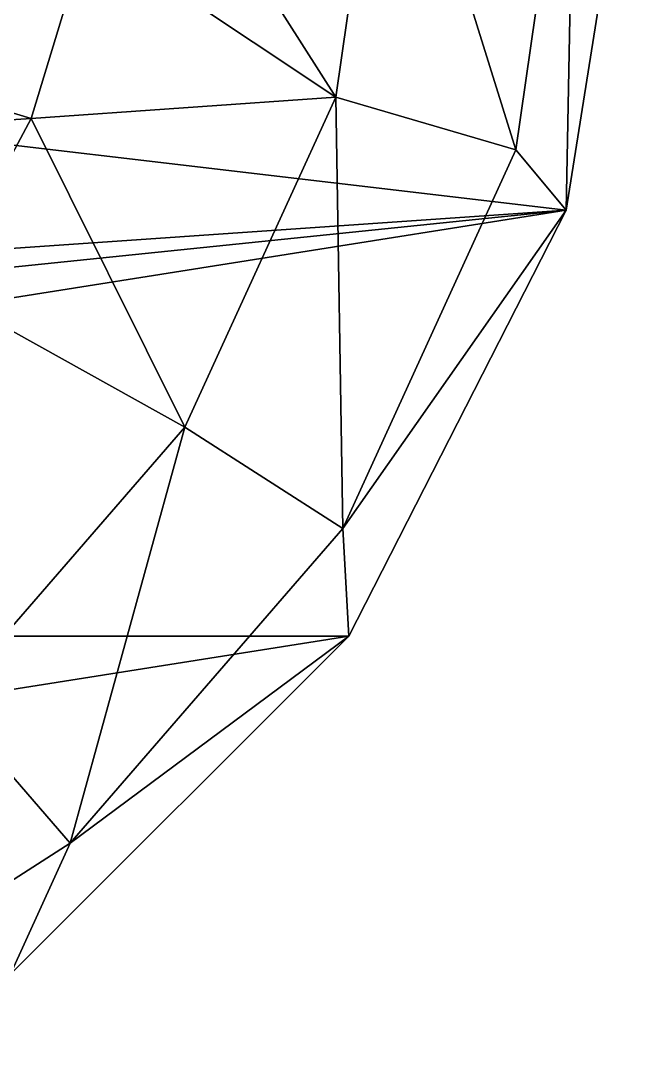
# Model space of a CAD drawing. Extents: x -6.1 to 6.1, y -6.1 to 6.1.
# Drawn here: x 3.652 to 6.143, y -5.347 to -1.137 of the extents above; entities that cross this region are included whole.
import ezdxf

# ---------------------------------------------------------------- set-up
doc = ezdxf.new("R2010")
doc.units = 0

msp = doc.modelspace()

# ---------------------------------------------------------------- linework, layer by layer
for points in [[(2.036299, -1.450272), (5.842056, -1.897968), (6.142665, 0)], [(2.474578, -0.355572), (2.036299, -1.450272), (6.142665, 0)], [(4.916523, -1.443621, -2.443872), (3.920659, -0.77962, -3.187745), (3.997453, 0, -3.187745)], [(4.916523, -1.443621, -2.443872), (3.997453, 0, -3.187745), (5.124084, 0, -2.443872)], [(4.916523, -1.443621, -2.443872), (5.124084, 0, -2.443872), (5.640236, -1.656123, -1.322568)], [(5.640236, -1.656123, -1.322568), (5.124084, 0, -2.443872), (5.878351, 0, -1.322568)], [(5.640236, -1.656123, -1.322568), (5.878351, 0, -1.322568), (5.842056, -1.897968)], [(5.878351, 0, -1.322568), (6.142665, 0), (5.842056, -1.897968)], [(1.370324, -0.825961, -3.187745), (3.920659, -0.77962, -3.187745), (3.693113, -1.529737, -3.187745)], [(4.916523, -1.443621, -2.443872), (3.693113, -1.529737, -3.187745), (3.920659, -0.77962, -3.187745)], [(1.477701, -1.673553, -3.187745), (1.370324, -0.825961, -3.187745), (3.693113, -1.529737, -3.187745)], [(2.036299, -1.450272), (1.145695, -2.221962), (5.842056, -1.897968)], [(4.310654, -2.770289, -2.443872), (3.693113, -1.529737, -3.187745), (4.916523, -1.443621, -2.443872)], [(4.310654, -2.770289, -2.443872), (4.916523, -1.443621, -2.443872), (4.945183, -3.178077, -1.322568)], [(4.916523, -1.443621, -2.443872), (5.640236, -1.656123, -1.322568), (4.945183, -3.178077, -1.322568)], [(1.477701, -1.673553, -3.187745), (3.693113, -1.529737, -3.187745), (3.3236, -2.22105, -3.187745)], [(4.310654, -2.770289, -2.443872), (3.3236, -2.22105, -3.187745), (3.693113, -1.529737, -3.187745)], [(4.945183, -3.178077, -1.322568), (5.640236, -1.656123, -1.322568), (5.842056, -1.897968)], [(-4.969409, -3.610642), (4.969409, -3.610642), (5.842056, -1.897968)], [(0, -2.5), (-4.969409, -3.610642), (5.842056, -1.897968)], [(1.145695, -2.221962), (0, -2.5), (5.842056, -1.897968)], [(4.945183, -3.178077, -1.322568), (5.842056, -1.897968), (4.969409, -3.610642)], [(3.355561, -3.872524, -2.443872), (3.3236, -2.22105, -3.187745), (4.310654, -2.770289, -2.443872)], [(3.355561, -3.872524, -2.443872), (4.310654, -2.770289, -2.443872), (3.849501, -4.442561, -1.322568)], [(4.310654, -2.770289, -2.443872), (4.945183, -3.178077, -1.322568), (3.849501, -4.442561, -1.322568)], [(3.849501, -4.442561, -1.322568), (4.945183, -3.178077, -1.322568), (4.969409, -3.610642)], [(-4.969409, -3.610642), (-3.610412, -4.969625), (4.969409, -3.610642)], [(-3.610412, -4.969625), (3.610412, -4.969625), (4.969409, -3.610642)], [(3.849501, -4.442561, -1.322568), (4.969409, -3.610642), (3.610412, -4.969625)], [(3.355561, -3.872524, -2.443872), (3.849501, -4.442561, -1.322568), (2.441955, -5.347136, -1.322568)], [(2.441955, -5.347136, -1.322568), (3.849501, -4.442561, -1.322568), (3.610412, -4.969625)]]:
    msp.add_3dface(points)

doc.saveas('drawing.dxf')
